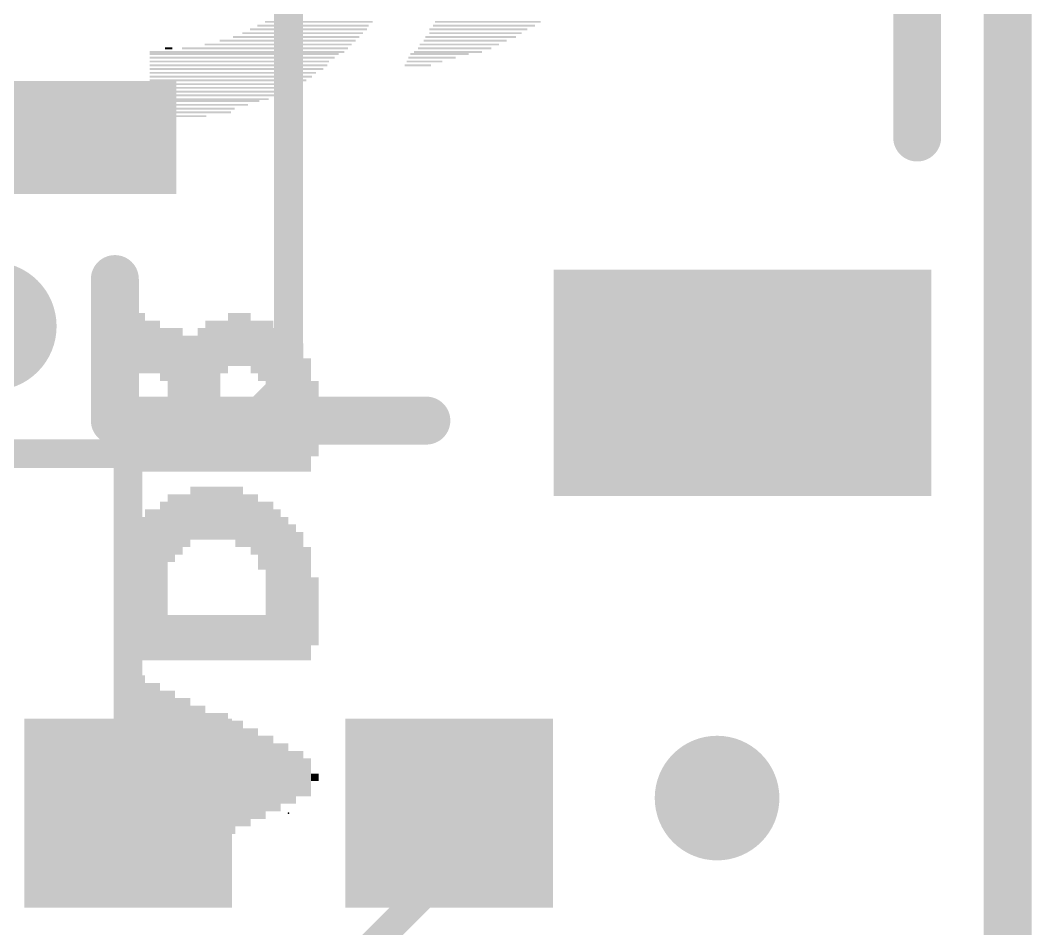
# Model space of a CAD drawing. Extents: x -12.7 to 30.6, y -10.2 to 25.5.
# Drawn here: x 25.25 to 30.61, y 7.01 to 11.82 of the extents above; entities that cross this region are included whole.
import ezdxf

# ---------------------------------------------------------------- set-up
doc = ezdxf.new("R2010")
doc.units = 0
for name, color, linetype in [('1', 12, 'CONTINUOUS'), ('16', 132, 'CONTINUOUS'), ('18', 110, 'CONTINUOUS'), ('20', 53, 'CONTINUOUS'), ('21', 41, 'CONTINUOUS'), ('22', 40, 'CONTINUOUS'), ('23', 53, 'CONTINUOUS')]:
    doc.layers.add(name, color=color, linetype=linetype)

# ---------------------------------------------------------------- blocks, each defined once
blk = doc.blocks.new('RECT')
blk.add_solid([(-0.5, -0.5), (0.5, -0.5), (-0.5, 0.5), (0.5, 0.5)])
blk = doc.blocks.new('ROUNDV')
at = {"const_width": 0.5}
blk.add_lwpolyline([(0, -0.25, 1), (0, 0.25, 1), (0, -0.25)], format="xyb", dxfattribs=at)

msp = doc.modelspace()

# ---------------------------------------------------------------- linework, layer by layer
at = {"layer": '1'}
for points, const_width in [([(30.48, 25.4), (30.48, 0)], 0.254), ([(26.67, 9.906), (26.67, 13.97)], 0.1524), ([(26.289, 9.525), (26.67, 9.906)], 0.1524), ([(24.765, 9.525), (25.781, 9.525)], 0.1524), ([(25.781, 9.525), (26.289, 9.525)], 0.1524), ([(25.82, 9.486), (25.781, 9.525)], 0.1524), ([(25.82, 7.62), (25.82, 9.486)], 0.1524), ([(27.52, 7.62), (27.52, 7.327)], 0.1524), ([(27.52, 7.327), (26.67, 6.477)], 0.1524)]:
    msp.add_lwpolyline(points, dxfattribs=dict(at, const_width=const_width))
at = {"layer": '1', "const_width": 0.0762}
for points in [[(26.6969, 9.8791, 1), (26.6431, 9.9329)], [(26.6319, 9.906, 1), (26.7081, 9.906)], [(25.781, 9.5631, 1), (25.781, 9.4869)], [(25.8079, 9.5519, 1), (25.7541, 9.4981)], [(25.781, 9.4869, 1), (25.781, 9.5631)], [(26.289, 9.4869, 1), (26.289, 9.5631)], [(25.8581, 9.486, 1), (25.7819, 9.486)], [(25.7931, 9.4591, 1), (25.8469, 9.5129)], [(26.2621, 9.5519, 1), (26.3159, 9.4981)], [(27.5581, 7.62, 1), (27.4819, 7.62)], [(25.7819, 7.62, 1), (25.8581, 7.62)], [(27.5469, 7.3001, 1), (27.4931, 7.3539)], [(27.4819, 7.327, 1), (27.5581, 7.327)]]:
    msp.add_lwpolyline(points, format="xyb", dxfattribs=at)
at = {"layer": '16', "const_width": 0.254}
msp.add_lwpolyline([(30.48, 25.4), (30.48, 0)], dxfattribs=at)
at = {"layer": '20', "const_width": 0.2032}
msp.add_lwpolyline([(30.48, 25.4), (30.48, 0)], dxfattribs=at)
at = {"layer": '21', "const_width": 0.254}
for points in [[(30, 11.2), (30, 14.2)], [(25.75, 9.7), (25.75, 10.45)], [(27.4, 9.7), (25.75, 9.7)]]:
    msp.add_lwpolyline(points, dxfattribs=at)
at = {"layer": '21'}
for points, const_width in [([(29.9365, 11.2, 1), (30.0635, 11.2)], 0.127), ([(25.8135, 10.45, 1), (25.6865, 10.45)], 0.127), ([(25.1, 10.0586, 1), (25.1, 10.3414, 1), (25.1, 10.0586)], 0.4), ([(25.75, 9.7635, 1), (25.75, 9.6365)], 0.127), ([(27.4, 9.6365, 1), (27.4, 9.7635)], 0.127), ([(25.6865, 9.7, 1), (25.8135, 9.7)], 0.127)]:
    msp.add_lwpolyline(points, format="xyb", dxfattribs=dict(at, const_width=const_width))
at = {"layer": '23'}
msp.add_point((26.67, 7.62), dxfattribs=at)

# ---------------------------------------------------------------- block references
at = {"layer": '1', "rotation": 90}
for p, xscale, yscale in [((25.4, 11.2), 0.6, 1.35), ((29.075, 9.9), 1.2, 2)]:
    msp.add_blockref('RECT', p, dxfattribs=dict(at, xscale=xscale, yscale=yscale))
at = {"layer": '1', "xscale": 1.1}
for p in [(25.82, 7.62), (27.52, 7.62)]:
    msp.add_blockref('RECT', p, dxfattribs=at)
at = {"layer": '18', "xscale": 0.6604, "yscale": 0.6604}
msp.add_blockref('ROUNDV', (28.94, 7.7), dxfattribs=at)
msp.add_blockref('ROUNDV', (28.94, 7.7), dxfattribs=at)
at = {"layer": '22'}
for p, xscale, yscale, rotation in [((26.8, 11.793), 0.59, 0.01, 180), ((26.83, 11.813), 0.57, 0.01, 180), ((27.705, 11.793), 0.54, 0.01, 180), ((27.725, 11.813), 0.56, 0.01, 180), ((26.71, 11.733), 0.67, 0.01, 180), ((26.745, 11.753), 0.64, 0.01, 180), ((26.775, 11.773), 0.62, 0.01, 180), ((27.635, 11.733), 0.48, 0.01, 180), ((27.675, 11.773), 0.52, 0.01, 180), ((27.66, 11.753), 0.49, 0.01, 180), ((26.615, 11.693), 0.78, 0.01, 180), ((26.665, 11.713), 0.72, 0.01, 180), ((27.575, 11.693), 0.42, 0.01, 180), ((27.605, 11.713), 0.44, 0.01, 180), ((26.45, 11.653), 1.03, 0.01, 180), ((26.425, 11.623), 0.98, 0.01, 180), ((26.035, 11.673), 0.04, 0.01, 180), ((26.545, 11.673), 0.88, 0.01, 180), ((27.43, 11.623), 0.25, 0.01, 180), ((27.47, 11.643), 0.31, 0.01, 180), ((27.515, 11.653), 0.36, 0.01, 180), ((27.55, 11.673), 0.39, 0.01, 180), ((26.41, 11.603), 0.95, 0.01, 180), ((26.405, 11.583), 0.94, 0.01, 180), ((27.355, 11.583), 0.14, 0.01, 180), ((27.39, 11.603), 0.19, 0.01, 180), ((26.395, 11.563), 0.92, 0.01, 180), ((26.375, 11.543), 0.88, 0.01, 180), ((26.365, 11.523), 0.86, 0.01, 180), ((26.35, 11.503), 0.83, 0.01, 180), ((26.33, 11.483), 0.79, 0.01, 180), ((26.31, 11.463), 0.75, 0.01, 180), ((26.29, 11.443), 0.71, 0.01, 180), ((26.275, 11.423), 0.68, 0.01, 180), ((26.25, 11.403), 0.63, 0.01, 180), ((26.225, 11.393), 0.58, 0.01, 180), ((26.195, 11.373), 0.52, 0.01, 180), ((26.16, 11.353), 0.45, 0.01, 180), ((26.15, 11.333), 0.43, 0.01, 180), ((26.085, 11.313), 0.3, 0.01, 180), ((25.849, 10.13), 0.28, 0.04, 90), ((25.889, 10.11), 0.32, 0.04, 90), ((26.369, 10.13), 0.28, 0.04, 90), ((26.409, 10.13), 0.28, 0.04, 90), ((26.449, 10.13), 0.28, 0.04, 90), ((25.769, 10.11), 0.16, 0.04, 90), ((25.809, 10.11), 0.24, 0.04, 90), ((25.929, 10.09), 0.28, 0.04, 90), ((25.969, 10.09), 0.28, 0.04, 90), ((26.009, 10.05), 0.28, 0.04, 90), ((26.049, 9.81), 0.76, 0.04, 90), ((26.089, 9.81), 0.76, 0.04, 90), ((26.209, 9.81), 0.76, 0.04, 90), ((26.249, 9.83), 0.8, 0.04, 90), ((26.289, 9.83), 0.8, 0.04, 90), ((26.329, 10.09), 0.28, 0.04, 90), ((26.489, 10.09), 0.28, 0.04, 90), ((26.529, 10.07), 0.32, 0.04, 90), ((26.569, 9.83), 0.8, 0.04, 90), ((26.609, 9.81), 0.76, 0.04, 90), ((26.649, 9.81), 0.76, 0.04, 90), ((26.129, 9.79), 0.72, 0.04, 90), ((26.169, 9.79), 0.72, 0.04, 90), ((26.689, 9.79), 0.72, 0.04, 90), ((26.729, 9.77), 0.68, 0.04, 90), ((26.769, 9.73), 0.6, 0.04, 90), ((26.809, 9.71), 0.4, 0.04, 90), ((25.849, 9.57), 0.28, 0.04, 90), ((25.889, 9.57), 0.28, 0.04, 90), ((25.929, 9.57), 0.28, 0.04, 90), ((25.969, 9.57), 0.28, 0.04, 90), ((26.009, 9.57), 0.28, 0.04, 90), ((26.329, 9.57), 0.28, 0.04, 90), ((26.369, 9.57), 0.28, 0.04, 90), ((26.409, 9.57), 0.28, 0.04, 90), ((26.449, 9.57), 0.28, 0.04, 90), ((26.489, 9.57), 0.28, 0.04, 90), ((26.529, 9.57), 0.28, 0.04, 90), ((25.769, 9.57), 0.2, 0.04, 90), ((25.809, 9.55), 0.24, 0.04, 90), ((26.169, 9.21), 0.28, 0.04, 90), ((26.209, 9.21), 0.28, 0.04, 90), ((26.249, 9.21), 0.28, 0.04, 90), ((26.289, 9.21), 0.28, 0.04, 90), ((26.329, 9.21), 0.28, 0.04, 90), ((26.369, 9.21), 0.28, 0.04, 90), ((26.409, 9.19), 0.32, 0.04, 90), ((26.009, 8.85), 0.84, 0.04, 90), ((26.049, 9.13), 0.36, 0.04, 90), ((26.089, 9.15), 0.32, 0.04, 90), ((26.129, 9.17), 0.28, 0.04, 90), ((26.449, 9.17), 0.28, 0.04, 90), ((26.489, 9.15), 0.32, 0.04, 90), ((26.529, 9.09), 0.36, 0.04, 90), ((26.569, 8.85), 0.84, 0.04, 90), ((25.929, 8.83), 0.8, 0.04, 90), ((25.969, 8.83), 0.8, 0.04, 90), ((26.609, 8.83), 0.8, 0.04, 90), ((25.889, 8.81), 0.76, 0.04, 90), ((26.649, 8.81), 0.76, 0.04, 90), ((25.849, 8.77), 0.68, 0.04, 90), ((26.689, 8.79), 0.72, 0.04, 90), ((26.729, 8.77), 0.68, 0.04, 90), ((25.809, 8.75), 0.64, 0.04, 90), ((26.769, 8.73), 0.6, 0.04, 90), ((25.769, 8.71), 0.56, 0.04, 90), ((26.809, 8.69), 0.36, 0.04, 90), ((26.049, 8.55), 0.24, 0.04, 90), ((26.089, 8.55), 0.24, 0.04, 90), ((26.129, 8.55), 0.24, 0.04, 90), ((26.169, 8.55), 0.24, 0.04, 90), ((26.209, 8.55), 0.24, 0.04, 90), ((26.249, 8.55), 0.24, 0.04, 90), ((26.289, 8.55), 0.24, 0.04, 90), ((26.329, 8.55), 0.24, 0.04, 90), ((26.369, 8.55), 0.24, 0.04, 90), ((26.409, 8.55), 0.24, 0.04, 90), ((26.449, 8.55), 0.24, 0.04, 90), ((26.489, 8.55), 0.24, 0.04, 90), ((26.529, 8.55), 0.24, 0.04, 90), ((25.809, 8.21), 0.28, 0.04, 90), ((25.849, 8.21), 0.28, 0.04, 90), ((25.889, 8.19), 0.32, 0.04, 90), ((25.929, 8.17), 0.28, 0.04, 90), ((25.769, 8.19), 0.16, 0.04, 90), ((26.009, 7.81), 0.92, 0.04, 90), ((26.049, 7.81), 0.92, 0.04, 90), ((26.089, 7.81), 0.84, 0.04, 90), ((26.129, 7.81), 0.84, 0.04, 90), ((26.169, 7.81), 0.76, 0.04, 90), ((26.209, 8.05), 0.28, 0.04, 90), ((26.249, 8.01), 0.28, 0.04, 90), ((26.289, 8.01), 0.28, 0.04, 90), ((26.329, 7.99), 0.32, 0.04, 90), ((26.369, 7.81), 0.6, 0.04, 90), ((26.409, 7.83), 0.56, 0.04, 90), ((26.449, 7.81), 0.52, 0.04, 90), ((26.489, 7.83), 0.48, 0.04, 90), ((26.529, 7.81), 0.44, 0.04, 90), ((26.569, 7.83), 0.4, 0.04, 90), ((26.609, 7.81), 0.36, 0.04, 90), ((26.649, 7.83), 0.32, 0.04, 90), ((26.689, 7.81), 0.28, 0.04, 90), ((26.729, 7.83), 0.24, 0.04, 90), ((26.769, 7.81), 0.2, 0.04, 90), ((26.809, 7.81), 0.04, 0.04, 90), ((26.289, 7.63), 0.32, 0.04, 90), ((26.329, 7.65), 0.28, 0.04, 90), ((26.209, 7.59), 0.32, 0.04, 90), ((26.249, 7.61), 0.28, 0.04, 90), ((25.889, 7.43), 0.32, 0.04, 90), ((25.929, 7.45), 0.28, 0.04, 90), ((25.769, 7.43), 0.16, 0.04, 90), ((25.809, 7.43), 0.24, 0.04, 90), ((25.849, 7.41), 0.28, 0.04, 90)]:
    msp.add_blockref('RECT', p, dxfattribs=dict(at, xscale=xscale, yscale=yscale, rotation=rotation))
for p, yscale, rotation in [((26.435, 11.643), 0.01, 180), ((25.969, 7.81), 0.04, 90)]:
    msp.add_blockref('RECT', p, dxfattribs=dict(at, yscale=yscale, rotation=rotation))

doc.saveas('drawing.dxf')
